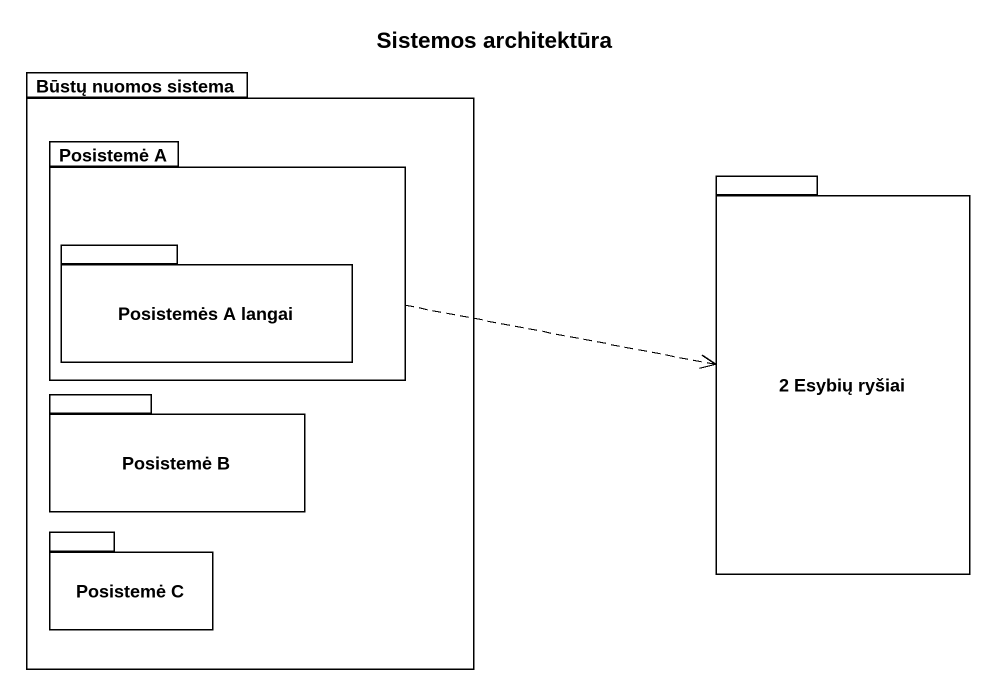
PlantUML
@startuml
title Sistemos architektūra
package "Būstų nuomos sistema" as Būstų_nuomos_sistema {
  package "Posistemė A" as Posistemė_A {
    package "Posistemės A langai" as Posistemės_A_langai {
    }
  }
  package "Posistemė B" as Posistemė_B {
  }
  package "Posistemė C" as Posistemė_C {
  }
}
package "2 Esybių ryšiai" as p2_Esybių_ryšiai {
}
Posistemė_A .right.> p2_Esybių_ryšiai
@enduml
